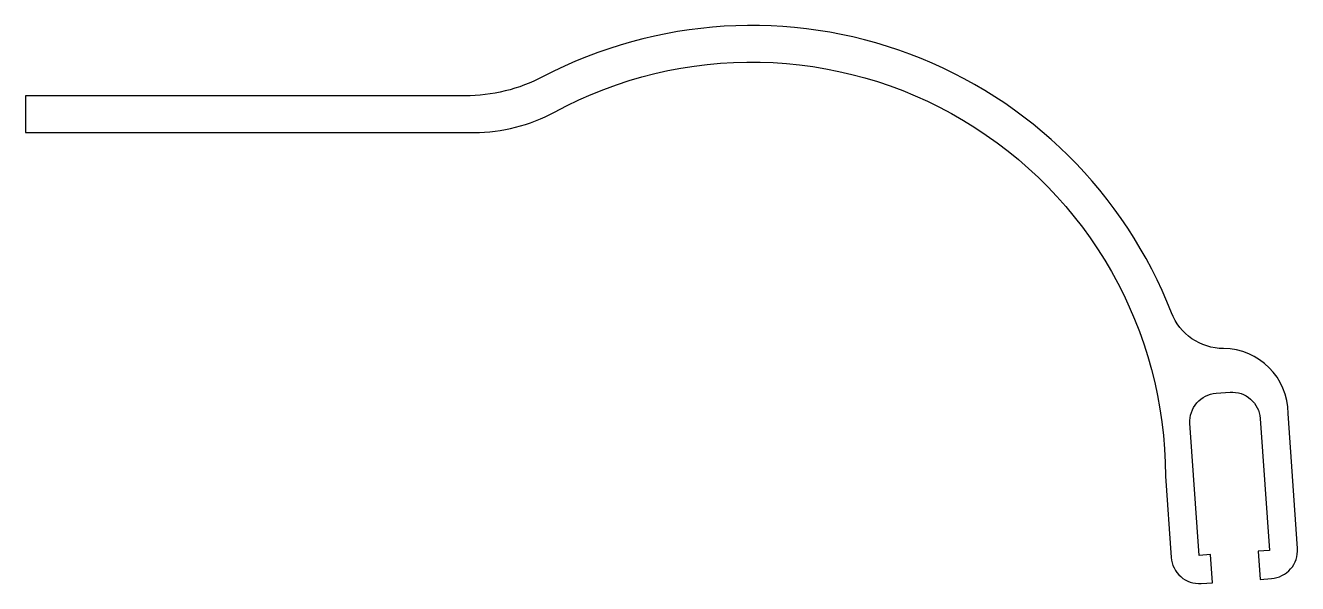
# Model space of a CAD drawing. Extents: x 149.4 to 194.6, y 223.9 to 243.7.
import ezdxf

# ---------------------------------------------------------------- set-up
doc = ezdxf.new("R2010")
doc.units = 0
doc.layers.get('0').update_dxf_attribs({"linetype": 'CONTINUOUS'})

msp = doc.modelspace()

# ---------------------------------------------------------------- linework, layer by layer
msp.add_lwpolyline([(190.74, 229.624, -0.414214), (191.667, 230.692), (192.166, 230.727, -0.414214), (193.234, 229.799), (193.563, 225.111), (193.163, 225.083), (193.233, 224.085), (193.632, 224.113, 0.414214), (194.56, 225.181), (194.224, 229.977, 0.412841), (191.934, 232.277, -0.307982), (190.08, 233.552, 0.446905), (167.761, 241.932, -0.120926), (164.983, 241.25), (149.369, 241.25), (149.369, 239.95), (165.307, 239.95, 0.124781), (168.166, 240.675, -0.568372), (189.869, 227.75), (190.071, 224.866, 0.414214), (191.139, 223.938), (191.538, 223.966), (191.468, 224.964), (191.069, 224.936)], format="xyb", close=True)

doc.saveas('drawing.dxf')
